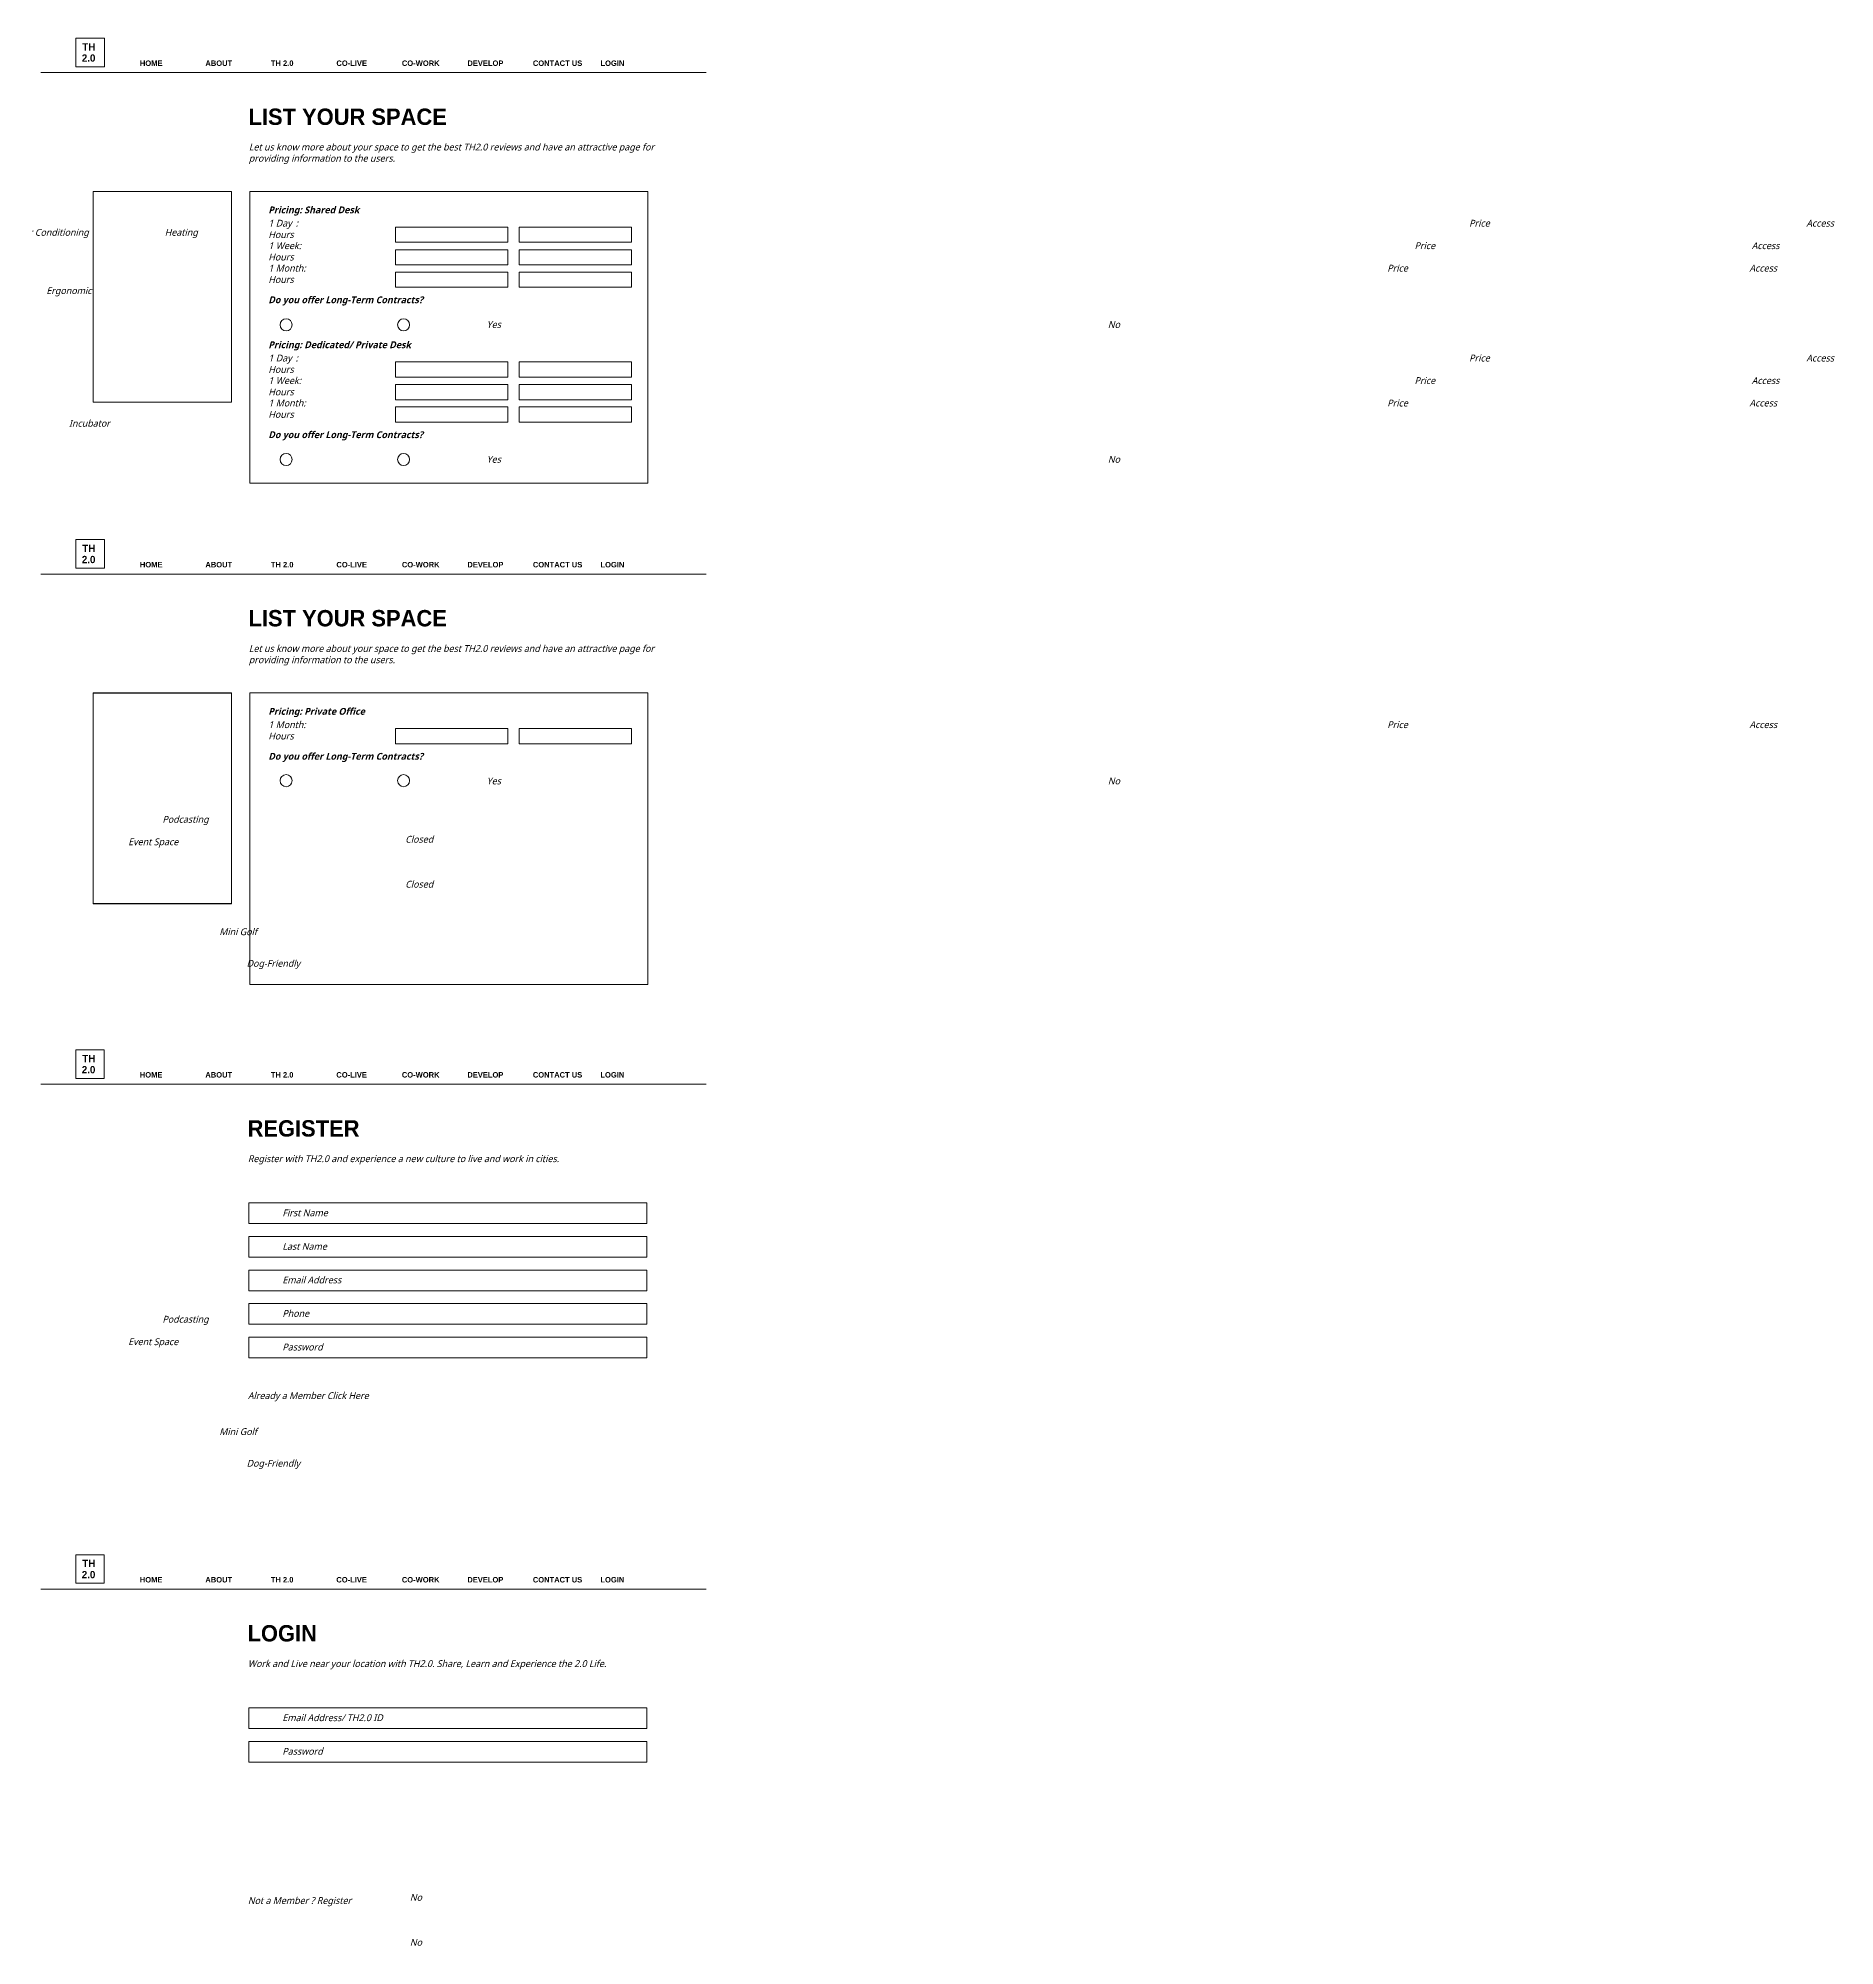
# Model space of a CAD drawing. Header units: inches. Extents: x -8 to 10100, y -1893 to 1161.
# Drawn here: x 7304 to 10100, y -1809 to 1161 of the extents above; entities that cross this region are included whole.
import ezdxf

# ---------------------------------------------------------------- set-up
doc = ezdxf.new("R2010")
doc.units = ezdxf.units.IN
doc.header["$MEASUREMENT"] = 0
doc.layers.add('Layer 1', color=7, linetype='Continuous')

# ---------------------------------------------------------------- blocks, each defined once
blk = doc.blocks.new('block 233')
at = {"layer": 'Layer 1', "color": 18, "lineweight": 9, "true_color": 0x010101}
blk.add_lwpolyline([(7604.8464, 593.8110849990699), (7389.457699999999, 593.8110849990699), (7389.457699999999, 921.7423767148284), (7604.8464, 921.7423767148284), (7604.8464, 593.8110849990699)], dxfattribs=at)
blk = doc.blocks.new('block 232')
at = {"layer": 'Layer 1'}
blk.add_blockref('block 233', (0, 0), dxfattribs=at)
blk = doc.blocks.new('block 236')
at = {"layer": 'Layer 1', "color": 18, "lineweight": 9, "true_color": 0x010101}
blk.add_lwpolyline([(8252.7727, 468.0102881770654), (7632.9007, 468.0102881770654), (7632.9007, 921.9141767104884), (8252.7727, 921.9141767104884), (8252.7727, 468.0102881770654)], dxfattribs=at)
blk = doc.blocks.new('block 235')
at = {"layer": 'Layer 1'}
blk.add_blockref('block 236', (0, 0), dxfattribs=at)
blk = doc.blocks.new('block 238')
at = {"layer": 'Layer 1', "color": 18, "lineweight": 9, "true_color": 0x010101}
blk.add_lwpolyline([(7604.6111, 593.9828849947298), (7389.222400000001, 593.9828849947298), (7389.222400000001, 921.9141767104884), (7604.6111, 921.9141767104884), (7604.6111, 593.9828849947298)], dxfattribs=at)
blk = doc.blocks.new('block 237')
at = {"layer": 'Layer 1'}
blk.add_blockref('block 238', (0, 0), dxfattribs=at)
blk = doc.blocks.new('block 234')
at = {"layer": 'Layer 1'}
for name in ['block 237', 'block 235']:
    blk.add_blockref(name, (0, 0), dxfattribs=at)
blk = doc.blocks.new('block 239')
at = {"layer": 'Layer 1', "color": 18, "lineweight": 9, "true_color": 0x010101}
blk.add_lwpolyline([(7406.6859, 1116.0225), (7362.1281, 1116.0225), (7362.1281, 1160.5802), (7406.6859, 1160.5802), (7406.6859, 1116.0225)], dxfattribs=at)
at = {"layer": 'Layer 1', "color": 253, "true_color": 0xb2b1b1, "char_height": 11.35456377410889, "attachment_point": 7}
for s, insert in [('\\fnevis|b1|i0|c0|p34;\\W1;2.0', (7371.639709472656, 1123.765197753906)), ('\\fnevis|b1|i0|c0|p34;\\W1;TH ', (7372.377990722656, 1141.260803222656))]:
    blk.add_mtext(s, dxfattribs=dict(at, insert=insert))
blk = doc.blocks.new('block 266')
at = {"layer": 'Layer 1', "color": 18, "lineweight": 9, "true_color": 0x010101}
blk.add_lwpolyline([(7406.6044, -458.5941999999995), (7362.046600000001, -458.5941999999995), (7362.046600000001, -414.0365000000002), (7406.6044, -414.0365000000002), (7406.6044, -458.5941999999995)], dxfattribs=at)
at = {"layer": 'Layer 1', "color": 253, "true_color": 0xb2b1b1, "char_height": 11.35456377410889, "attachment_point": 7}
for s, insert in [('\\fnevis|b1|i0|c0|p34;\\W1;2.0', (7371.558654785156, -450.8515014648438)), ('\\fnevis|b1|i0|c0|p34;\\W1;TH ', (7372.296936035156, -433.3558959960938))]:
    blk.add_mtext(s, dxfattribs=dict(at, insert=insert))
blk = doc.blocks.new('block 267')
at = {"layer": 'Layer 1', "color": 18, "lineweight": 9, "true_color": 0x010101}
blk.add_lwpolyline([(7406.6044, -1244.4931), (7362.046600000001, -1244.4931), (7362.046600000001, -1199.9354), (7406.6044, -1199.9354), (7406.6044, -1244.4931)], dxfattribs=at)
at = {"layer": 'Layer 1', "color": 253, "true_color": 0xb2b1b1, "char_height": 11.35456377410889, "attachment_point": 7}
for s, insert in [('\\fnevis|b1|i0|c0|p34;\\W1;TH ', (7372.296936035156, -1219.254760742188)), ('\\fnevis|b1|i0|c0|p34;\\W1;2.0', (7371.558654785156, -1236.750366210938))]:
    blk.add_mtext(s, dxfattribs=dict(at, insert=insert))
blk = doc.blocks.new('block 289')
at = {"layer": 'Layer 1', "color": 18, "lineweight": 9, "true_color": 0x010101}
for points in [[(8034.764999999999, 842.796778709162), (7859.937, 842.796778709162), (7859.937, 866.4528781115587), (8034.764999999999, 866.4528781115587), (8034.764999999999, 842.796778709162)], [(8227.2096, 842.796778709162), (8052.3815, 842.796778709162), (8052.3815, 866.4528781115587), (8227.2096, 866.4528781115587), (8227.2096, 842.796778709162)]]:
    blk.add_lwpolyline(points, dxfattribs=at)
blk = doc.blocks.new('block 290')
at = {"layer": 'Layer 1', "color": 18, "lineweight": 9, "true_color": 0x010101}
for points in [[(8034.764999999999, 807.5931795984798), (7859.937, 807.5931795984798), (7859.937, 831.2492790008764), (8034.764999999999, 831.2492790008764), (8034.764999999999, 807.5931795984798)], [(8227.2096, 807.5931795984798), (8052.3815, 807.5931795984798), (8052.3815, 831.2492790008764), (8227.2096, 831.2492790008764), (8227.2096, 807.5931795984798)]]:
    blk.add_lwpolyline(points, dxfattribs=at)
blk = doc.blocks.new('block 291')
at = {"layer": 'Layer 1', "color": 18, "lineweight": 9, "true_color": 0x010101}
for points in [[(8034.764999999999, 772.8421804763639), (7859.937, 772.8421804763639), (7859.937, 796.4982798787605), (8034.764999999999, 796.4982798787605), (8034.764999999999, 772.8421804763639)], [(8227.2096, 772.8421804763639), (8052.3815, 772.8421804763639), (8052.3815, 796.4982798787605), (8227.2096, 796.4982798787605), (8227.2096, 772.8421804763639)]]:
    blk.add_lwpolyline(points, dxfattribs=at)
blk = doc.blocks.new('block 292')
at = {"layer": 'Layer 1', "color": 18, "lineweight": 9, "true_color": 0x010101}
for points in [[(8034.764999999999, 632.9872840093958), (7859.937, 632.9872840093958), (7859.937, 656.6433834117934), (8034.764999999999, 656.6433834117934), (8034.764999999999, 632.9872840093958)], [(8227.2096, 632.9872840093958), (8052.3815, 632.9872840093958), (8052.3815, 656.6433834117934), (8227.2096, 656.6433834117934), (8227.2096, 632.9872840093958)]]:
    blk.add_lwpolyline(points, dxfattribs=at)
blk = doc.blocks.new('block 293')
at = {"layer": 'Layer 1', "color": 18, "lineweight": 9, "true_color": 0x010101}
for points in [[(8034.764999999999, 597.7836848987135), (7859.937, 597.7836848987135), (7859.937, 621.4397843011102), (8034.764999999999, 621.4397843011102), (8034.764999999999, 597.7836848987135)], [(8227.2096, 597.7836848987135), (8052.3815, 597.7836848987135), (8052.3815, 621.4397843011102), (8227.2096, 621.4397843011102), (8227.2096, 597.7836848987135)]]:
    blk.add_lwpolyline(points, dxfattribs=at)
blk = doc.blocks.new('block 294')
at = {"layer": 'Layer 1', "color": 18, "lineweight": 9, "true_color": 0x010101}
for points in [[(8034.764999999999, 563.0325857766002), (7859.937, 563.0325857766002), (7859.937, 586.6886851789968), (8034.764999999999, 586.6886851789968), (8034.764999999999, 563.0325857766002)], [(8227.2096, 563.0325857766002), (8052.3815, 563.0325857766002), (8052.3815, 586.6886851789968), (8227.2096, 586.6886851789968), (8227.2096, 563.0325857766002)]]:
    blk.add_lwpolyline(points, dxfattribs=at)
blk = doc.blocks.new('block 295')
at = {"layer": 'Layer 1', "color": 8, "lineweight": 9, "true_color": 0x808284}
for points in [[(7698.949100000002, 714.3897819529957), (7698.949100000002, 709.2233820835099), (7694.760900000001, 705.0351821893128), (7689.594499999999, 705.0351821893128), (7684.428100000001, 705.0351821893128), (7680.2399, 709.2233820835099), (7680.2399, 714.3897819529957), (7680.2399, 719.5561818224824), (7684.428100000001, 723.7443817166786), (7689.594499999999, 723.7443817166786), (7694.760900000001, 723.7443817166786), (7698.949100000002, 719.5561818224824), (7698.949100000002, 714.3897819529957)], [(7881.817500000001, 714.3897819529957), (7881.817500000001, 709.2233820835099), (7877.629300000001, 705.0351821893128), (7872.4629, 705.0351821893128), (7867.2965, 705.0351821893128), (7863.1083, 709.2233820835099), (7863.1083, 714.3897819529957), (7863.1083, 719.5561818224824), (7867.2965, 723.7443817166786), (7872.4629, 723.7443817166786), (7877.629300000001, 723.7443817166786), (7881.817500000001, 719.5561818224824), (7881.817500000001, 714.3897819529957)]]:
    blk.add_open_spline(points, degree=3, knots=[0, 0, 0, 0, 1, 1, 1, 2, 2, 2, 3, 3, 3, 4, 4, 4, 4], dxfattribs=at)
blk = doc.blocks.new('block 297')
at = {"layer": 'Layer 1', "color": 18, "lineweight": 9, "true_color": 0x010101}
blk.add_lwpolyline([(7604.8464, -186.7257), (7389.457699999999, -186.7257), (7389.457699999999, 141.2055964328474), (7604.8464, 141.2055964328474), (7604.8464, -186.7257)], dxfattribs=at)
blk = doc.blocks.new('block 296')
at = {"layer": 'Layer 1'}
blk.add_blockref('block 297', (0, 0), dxfattribs=at)
blk = doc.blocks.new('block 300')
at = {"layer": 'Layer 1', "color": 18, "lineweight": 9, "true_color": 0x010101}
blk.add_lwpolyline([(8252.7727, -312.5264999999999), (7632.9007, -312.5264999999999), (7632.9007, 141.3773964285056), (8252.7727, 141.3773964285056), (8252.7727, -312.5264999999999)], dxfattribs=at)
blk = doc.blocks.new('block 299')
at = {"layer": 'Layer 1'}
blk.add_blockref('block 300', (0, 0), dxfattribs=at)
blk = doc.blocks.new('block 302')
at = {"layer": 'Layer 1', "color": 18, "lineweight": 9, "true_color": 0x010101}
blk.add_lwpolyline([(7604.6111, -186.5538999999999), (7389.222400000001, -186.5538999999999), (7389.222400000001, 141.3773964285056), (7604.6111, 141.3773964285056), (7604.6111, -186.5538999999999)], dxfattribs=at)
blk = doc.blocks.new('block 301')
at = {"layer": 'Layer 1'}
blk.add_blockref('block 302', (0, 0), dxfattribs=at)
blk = doc.blocks.new('block 298')
at = {"layer": 'Layer 1'}
for name in ['block 301', 'block 299']:
    blk.add_blockref(name, (0, 0), dxfattribs=at)
blk = doc.blocks.new('block 303')
at = {"layer": 'Layer 1', "color": 18, "lineweight": 9, "true_color": 0x010101}
blk.add_lwpolyline([(7406.6859, 335.4856915249184), (7362.1281, 335.4856915249184), (7362.1281, 380.0433903992962), (7406.6859, 380.0433903992962), (7406.6859, 335.4856915249184)], dxfattribs=at)
at = {"layer": 'Layer 1', "color": 253, "true_color": 0xb2b1b1, "char_height": 11.35456377410889, "attachment_point": 7}
for s, insert in [('\\fnevis|b1|i0|c0|p34;\\W1;TH ', (7372.377990722656, 360.7240142822266)), ('\\fnevis|b1|i0|c0|p34;\\W1;2.0', (7371.639709472656, 343.2284088134766))]:
    blk.add_mtext(s, dxfattribs=dict(at, insert=insert))
blk = doc.blocks.new('block 305')
at = {"layer": 'Layer 1', "color": 18, "lineweight": 9, "true_color": 0x010101}
for points in [[(8034.764999999999, 62.26000000000022), (7859.937, 62.26000000000022), (7859.937, 85.91610000000037), (8034.764999999999, 85.91610000000037), (8034.764999999999, 62.26000000000022)], [(8227.2096, 62.26000000000022), (8052.3815, 62.26000000000022), (8052.3815, 85.91610000000037), (8227.2096, 85.91610000000037), (8227.2096, 62.26000000000022)]]:
    blk.add_lwpolyline(points, dxfattribs=at)
blk = doc.blocks.new('block 306')
at = {"layer": 'Layer 1', "color": 8, "lineweight": 9, "true_color": 0x808284}
for points in [[(7698.949100000002, 4.853060000000369), (7698.949100000002, -0.3133429999998043), (7694.760900000001, -4.501540000000205), (7689.594499999999, -4.501540000000205), (7684.428100000001, -4.501540000000205), (7680.2399, -0.3133429999998043), (7680.2399, 4.853060000000369), (7680.2399, 10.01950000000033), (7684.428100000001, 14.20769999999993), (7689.594499999999, 14.20769999999993), (7694.760900000001, 14.20769999999993), (7698.949100000002, 10.01950000000033), (7698.949100000002, 4.853060000000369)], [(7881.817500000001, 4.853060000000369), (7881.817500000001, -0.3133429999998043), (7877.629300000001, -4.501540000000205), (7872.4629, -4.501540000000205), (7867.2965, -4.501540000000205), (7863.1083, -0.3133429999998043), (7863.1083, 4.853060000000369), (7863.1083, 10.01950000000033), (7867.2965, 14.20769999999993), (7872.4629, 14.20769999999993), (7877.629300000001, 14.20769999999993), (7881.817500000001, 10.01950000000033), (7881.817500000001, 4.853060000000369)]]:
    blk.add_open_spline(points, degree=3, knots=[0, 0, 0, 0, 1, 1, 1, 2, 2, 2, 3, 3, 3, 4, 4, 4, 4], dxfattribs=at)
blk = doc.blocks.new('block 307')
at = {"layer": 'Layer 1', "color": 8, "lineweight": 9, "true_color": 0x808284}
for points in [[(7698.949100000002, 504.7160872497989), (7698.949100000002, 499.5496873803131), (7694.760900000001, 495.3614874861159), (7689.594499999999, 495.3614874861159), (7684.428100000001, 495.3614874861159), (7680.2399, 499.5496873803131), (7680.2399, 504.7160872497989), (7680.2399, 509.8824871192846), (7684.428100000001, 514.0706870134818), (7689.594499999999, 514.0706870134818), (7694.760900000001, 514.0706870134818), (7698.949100000002, 509.8824871192846), (7698.949100000002, 504.7160872497989)], [(7881.817500000001, 504.7160872497989), (7881.817500000001, 499.5496873803131), (7877.629300000001, 495.3614874861159), (7872.4629, 495.3614874861159), (7867.2965, 495.3614874861159), (7863.1083, 499.5496873803131), (7863.1083, 504.7160872497989), (7863.1083, 509.8824871192846), (7867.2965, 514.0706870134818), (7872.4629, 514.0706870134818), (7877.629300000001, 514.0706870134818), (7881.817500000001, 509.8824871192846), (7881.817500000001, 504.7160872497989)]]:
    blk.add_open_spline(points, degree=3, knots=[0, 0, 0, 0, 1, 1, 1, 2, 2, 2, 3, 3, 3, 4, 4, 4, 4], dxfattribs=at)

msp = doc.modelspace()

# ---------------------------------------------------------------- linework, layer by layer
at = {"layer": 'Layer 1', "color": 18, "lineweight": 5, "true_color": 0x010101}
for points in [[(7307.6859, 1106.936400000001), (8343.6859, 1106.936400000001)], [(7307.6859, 326.3995917544526), (8343.6859, 326.3995917544526)], [(7307.6044, -467.6803), (8343.6044, -467.6803)], [(7307.6044, -1253.5792), (8343.6044, -1253.5792)]]:
    msp.add_lwpolyline(points, dxfattribs=at)
at = {"layer": 'Layer 1', "color": 18, "lineweight": 9, "true_color": 0x010101}
for points in [[(8251.3399, -684.6784000000007), (7631.4444, -684.6784000000007), (7631.4444, -652.4773000000005), (8251.3399, -652.4773000000005), (8251.3399, -684.6784000000007)], [(8251.3399, -736.9089999999997), (7631.4444, -736.9089999999997), (7631.4444, -704.7078999999994), (8251.3399, -704.7078999999994), (8251.3399, -736.9089999999997)], [(8251.3399, -789.1623), (7631.4444, -789.1623), (7631.4444, -756.9611999999997), (8251.3399, -756.9611999999997), (8251.3399, -789.1623)], [(8251.3399, -841.3071), (7631.4444, -841.3071), (7631.4444, -809.1059999999998), (8251.3399, -809.1059999999998), (8251.3399, -841.3071)], [(8251.3399, -893.4518000000007), (7631.4444, -893.4518000000007), (7631.4444, -861.2507000000005), (8251.3399, -861.2507000000005), (8251.3399, -893.4518000000007)], [(8251.3399, -1470.577300000001), (7631.4444, -1470.577300000001), (7631.4444, -1438.376200000001), (8251.3399, -1438.376200000001), (8251.3399, -1470.577300000001)], [(8251.3399, -1522.8079), (7631.4444, -1522.8079), (7631.4444, -1490.6068), (8251.3399, -1490.6068), (8251.3399, -1522.8079)]]:
    msp.add_lwpolyline(points, dxfattribs=at)

# ---------------------------------------------------------------- block references
at = {"layer": 'Layer 1'}
for name in ['block 239', 'block 234', 'block 232', 'block 289', 'block 290', 'block 291', 'block 295', 'block 292', 'block 293', 'block 294', 'block 307', 'block 303', 'block 298', 'block 296', 'block 305', 'block 306', 'block 266', 'block 267']:
    msp.add_blockref(name, (0, 0), dxfattribs=at)

# ---------------------------------------------------------------- texts
at = {"layer": 'Layer 1', "color": 252, "true_color": 0x989898, "attachment_point": 7}
for s, insert, char_height in [('\\fnevis|b1|i0|c0|p34;\\W1;HOME^I^IABOUT^I^ITH 2.0^I^ICO-LIVE^I^ICO-WORK^I^IDEVELOP^I^ICONTACT US^I^ILOGIN ', (7462.02099609375, 1117.2294921875), 8.495999999999999), ('\\fnevis|b1|i0|c0|p34;\\W1;LIST YOUR SPACE', (7631.134765625, 1025.146118164062), 25.488), ('\\fnevis|b1|i0|c0|p34;\\W1;HOME^I^IABOUT^I^ITH 2.0^I^ICO-LIVE^I^ICO-WORK^I^IDEVELOP^I^ICONTACT US^I^ILOGIN ', (7462.02099609375, 336.6927185058594), 8.495999999999999), ('\\fnevis|b1|i0|c0|p34;\\W1;LIST YOUR SPACE', (7631.134765625, 244.6093444824219), 25.488), ('\\fnevis|b1|i0|c0|p34;\\W1;HOME^I^IABOUT^I^ITH 2.0^I^ICO-LIVE^I^ICO-WORK^I^IDEVELOP^I^ICONTACT US^I^ILOGIN ', (7461.93994140625, -457.38720703125), 8.495999999999999), ('\\fnevis|b1|i0|c0|p34;\\W1;REGISTER', (7629.6181640625, -549.4700622558594), 25.488), ('\\fnevis|b1|i0|c0|p34;\\W1;HOME^I^IABOUT^I^ITH 2.0^I^ICO-LIVE^I^ICO-WORK^I^IDEVELOP^I^ICONTACT US^I^ILOGIN ', (7461.93994140625, -1243.2861328125), 8.495999999999999), ('\\fnevis|b1|i0|c0|p34;\\W1;LOGIN', (7629.6181640625, -1335.368896484375), 25.488)]:
    msp.add_mtext(s, dxfattribs=dict(at, insert=insert, char_height=char_height))
at = {"layer": 'Layer 1', "color": 8, "true_color": 0x808284, "char_height": 10.62, "attachment_point": 7}
for s, insert in [('\\fRoboto Light|b0|i1|c0|p34;\\W1;Let us know more about your space to get the best TH2.0 reviews and have an attractive page for ', (7631.59765625, 982.1759643554688)), ('\\fRoboto Light|b0|i1|c0|p34;\\W1;providing information to the users.', (7631.59765625, 964.6803588867188)), ('\\fRoboto Light|b0|i1|c0|p34;\\W1;Let us know more about your space to get the best TH2.0 reviews and have an attractive page for ', (7631.59765625, 201.6391754150391)), ('\\fRoboto Light|b0|i1|c0|p34;\\W1;providing information to the users.', (7631.59765625, 184.1435699462891)), ('\\fRoboto Light|b0|i1|c0|p34;\\W1;Register with TH2.0 and experience a new culture to live and work in cities.', (7630.0810546875, -592.4407958984375)), ('\\fRoboto Light|b0|i1|c0|p34;\\W1;Already a Member \\fRoboto Black|b0|i1|c0|p34;Click Here', (7630.0810546875, -961.2364501953125)), ('\\fRoboto Light|b0|i1|c0|p34;\\W1;Work and Live near your location with TH2.0. Share, Learn and Experience the 2.0 Life. ', (7630.0810546875, -1378.339721679688)), ('\\fRoboto Light|b0|i1|c0|p34;\\W1;Not a Member ? \\fRoboto Black|b0|i1|c0|p34;Register', (7630.0810546875, -1747.13525390625))]:
    msp.add_mtext(s, dxfattribs=dict(at, insert=insert))
at = {"layer": 'Layer 1', "color": 250, "true_color": 0x231f20, "char_height": 10.62, "attachment_point": 7}
for s, insert in [('\\fRoboto|b1|i1|c0|p34;\\W1;Pricing: Shared Desk', (7661.94775390625, 884.3747253417969)), ('\\fRoboto Light|b0|i1|c0|p34;\\W1;^I^I^I^I^I^I^I^I^IWifi^I^I^I^I^I^I^I^I^I^I^I^I^I^I^I^I^I^I^I^I^I^I^I^I^I^I^I^I^I^I^IAir Conditioning^I^I^I^I^I^I^I^I^I^I^I^I^I^I^I^I^IHeating', (5577.604248046875, 849.3840026855469)), ('\\fRoboto Light|b0|i1|c0|p34;\\W1;1 Day^I:^I^I^I^I^I^I^I^I^I^I^I^I^I^I^I^I^I^I^I^I^I^I^I^I^I^I^I^I^I^I^I^I^I^I^I^I^I^I^I^I^I^I^IPrice^I^I^I^I^I^I^I^I^I^I^I^I^I^I^I^I^I^I^I^I^I^I^I^I^I^I^IAccess Hours', (7661.94775390625, 849.3840026855469)), ('\\fRoboto Light|b0|i1|c0|p34;\\W1;1 Week:^I^I^I^I^I^I^I^I^I^I^I^I^I^I^I^I^I^I^I^I^I^I^I^I^I^I^I^I^I^I^I^I^I^I^I^I^I^I^I^I^IPrice^I^I^I^I^I^I^I^I^I^I^I^I^I^I^I^I^I^I^I^I^I^I^I^I^I^I^IAccess Hours', (7661.94775390625, 814.3927917480469)), ('\\fRoboto Light|b0|i1|c0|p34;\\W1;1 Month:^I^I^I^I^I^I^I^I^I^I^I^I^I^I^I^I^I^I^I^I^I^I^I^I^I^I^I^I^I^I^I^I^I^I^I^I^I^I^I^IPrice^I^I^I^I^I^I^I^I^I^I^I^I^I^I^I^I^I^I^I^I^I^I^I^I^I^I^IAccess Hours', (7661.94775390625, 779.4020690917969)), ('\\fRoboto Light|b0|i1|c0|p34;\\W1;^I^I^I^I^I^I^I^I^IStanding Desks^I^I^I^I^I^I^I^I^I^I^I^I^I^I^I^IBean Bags^I^I^I^I^I^I^I^I^I^I^I^I^I^I^I^I^I^I^I^I^I^I^IErgonomic Chairs', (5577.604248046875, 744.4108581542969)), ('\\fRoboto|b1|i1|c0|p34;\\W1;Do you offer Long-Term Contracts? ', (7661.94775390625, 744.4108581542969)), ('\\fRoboto Light|b0|i1|c0|p34;\\W1;^I^I^I^I^I^I^I^IYes^I^I^I^I^I^I^I^I^I^I^I^I^I^I^I^I^I^I^I^I^I^I^I^I^I^I^I^I^I^I^INo^I^I', (7661.94775390625, 709.4201354980469)), ('\\fRoboto|b1|i1|c0|p34;\\W1;Pricing: Dedicated/ Private Desk', (7661.94775390625, 674.4289245605469)), ('\\fRoboto Light|b0|i1|c0|p34;\\W1;1 Day^I:^I^I^I^I^I^I^I^I^I^I^I^I^I^I^I^I^I^I^I^I^I^I^I^I^I^I^I^I^I^I^I^I^I^I^I^I^I^I^I^I^I^I^IPrice^I^I^I^I^I^I^I^I^I^I^I^I^I^I^I^I^I^I^I^I^I^I^I^I^I^I^IAccess Hours', (7661.94775390625, 639.4382019042969)), ('\\fRoboto Light|b0|i1|c0|p34;\\W1;1 Week:^I^I^I^I^I^I^I^I^I^I^I^I^I^I^I^I^I^I^I^I^I^I^I^I^I^I^I^I^I^I^I^I^I^I^I^I^I^I^I^I^IPrice^I^I^I^I^I^I^I^I^I^I^I^I^I^I^I^I^I^I^I^I^I^I^I^I^I^I^IAccess Hours', (7661.94775390625, 604.4469909667969)), ('\\fRoboto Light|b0|i1|c0|p34;\\W1;1 Month:^I^I^I^I^I^I^I^I^I^I^I^I^I^I^I^I^I^I^I^I^I^I^I^I^I^I^I^I^I^I^I^I^I^I^I^I^I^I^I^IPrice^I^I^I^I^I^I^I^I^I^I^I^I^I^I^I^I^I^I^I^I^I^I^I^I^I^I^IAccess Hours', (7661.94775390625, 569.4562683105469)), ('\\fRoboto Light|b0|i1|c0|p34;\\W1;^I^I^I^I^I^I^I^I^IFacbook Group^I^I^I^I^I^I^I^I^I^I^I^I^I^I^I^IToastmaster^I^I^I^I^I^I^I^I^I^I^I^I^I^I^I^I^I^I^I^I^I^IIncubator Programs', (5577.604248046875, 534.4650573730469)), ('\\fRoboto|b1|i1|c0|p34;\\W1;Do you offer Long-Term Contracts? ', (7661.94775390625, 534.4650573730469)), ('\\fRoboto Light|b0|i1|c0|p34;\\W1;^I^I^I^I^I^I^I^IYes^I^I^I^I^I^I^I^I^I^I^I^I^I^I^I^I^I^I^I^I^I^I^I^I^I^I^I^I^I^I^INo^I^I', (7661.94775390625, 499.4743347167969)), ('\\fRoboto|b1|i1|c0|p34;\\W1;Pricing: Private Office', (7661.94775390625, 103.8379516601562)), ('\\fRoboto Light|b0|i1|c0|p34;\\W1;1 Month:^I^I^I^I^I^I^I^I^I^I^I^I^I^I^I^I^I^I^I^I^I^I^I^I^I^I^I^I^I^I^I^I^I^I^I^I^I^I^I^IPrice^I^I^I^I^I^I^I^I^I^I^I^I^I^I^I^I^I^I^I^I^I^I^I^I^I^I^IAccess Hours', (7661.94775390625, 68.84722900390625)), ('\\fRoboto|b1|i1|c0|p34;\\W1;Do you offer Long-Term Contracts? ', (7661.94775390625, 33.85601806640625)), ('\\fRoboto Light|b0|i1|c0|p34;\\W1;^I^I^I^I^I^I^I^IYes^I^I^I^I^I^I^I^I^I^I^I^I^I^I^I^I^I^I^I^I^I^I^I^I^I^I^I^I^I^I^INo^I^I', (7661.94775390625, -1.13470458984375)), ('\\fRoboto Light|b0|i1|c0|p34;\\W1;^I^I^I^I^I^I^I^I^IKitchen ^I^I^I^I^I^I^I^I^I^I^I^I^I^I^I^I^I^I^I^I^I^I^I^I^ISkype Room^I^I^I^I^I^I^I^I^I^I^I^I^I^I^I^I^I^I^I^I^I^IPodcasting Room', (5577.604248046875, -78.51040649414062)), ('\\fRoboto Light|b0|i1|c0|p34;\\W1;^I^I^I^I^I^I^I^I^IPrinter^I^I^I^I^I^I^I^I^I^I^I^I^I^I^I^I^I^I^I^I^I^I^I^I^I^IPersonal Lockers^I^I^I^I^I^I^I^I^I^I^I^I^I^I^I^IEvent Space for Rent', (5577.604248046875, -113.5016174316406)), ('\\fRoboto Light|b0|i1|c0|p34;\\W1;^I^I^I^I^I^I^I^IOpen ^I^I^I^I^I^I^I^I^I^I^I^I^I^I^I^I^I^I^I^I^I^I^I^I^I^I^I^IClosed', (6617.946044921875, -95.25506591796875)), ('\\fRoboto Light|b0|i1|c0|p34;\\W1;^I^I^I^I^I^I^I^IOpen ^I^I^I^I^I^I^I^I^I^I^I^I^I^I^I^I^I^I^I^I^I^I^I^I^I^I^I^IClosed', (6617.946044921875, -165.2369995117188)), ('\\fRoboto Light|b0|i1|c0|p34;\\W1;^I^I^I^I^I^I^I^I^IPool Table^I^I^I^I^I^I^I^I^I^I^I^I^I^I^I^I^I^I^I^I^I^I^I^I^I^IFoosball^I^I^I^I^I^I^I^I^I^I^I^I^I^I^I^I^I^I^I^I^I^I^I^IMini Golf Course', (5577.604248046875, -253.4654846191406)), ('\\fRoboto Light|b0|i1|c0|p34;\\W1;^I^I^I^I^I^I^I^I^ITrampoline^I^I^I^I^I^I^I^I^I^I^I^I^I^I^I^I^I^I^I^I^I^I^I^I^ILibrary^I^I^I^I^I^I^I^I^I^I^I^I^I^I^I^I^I^I^I^I^I^I^I^I^I^IDog-Friendly', (5577.604248046875, -288.4562072753906)), ('\\fRoboto Light|b0|i1|c0|p34;\\W1;^I^I^I^I^I^I^I^I^IKitchen ^I^I^I^I^I^I^I^I^I^I^I^I^I^I^I^I^I^I^I^I^I^I^I^I^ISkype Room^I^I^I^I^I^I^I^I^I^I^I^I^I^I^I^I^I^I^I^I^I^IPodcasting Room', (5577.604248046875, -856.6083984375)), ('\\fRoboto Light|b0|i1|c0|p34;\\W1;^I^I^I^I^I^I^I^I^IPrinter^I^I^I^I^I^I^I^I^I^I^I^I^I^I^I^I^I^I^I^I^I^I^I^I^I^IPersonal Lockers^I^I^I^I^I^I^I^I^I^I^I^I^I^I^I^IEvent Space for Rent', (5577.604248046875, -891.599609375)), ('\\fRoboto Light|b0|i1|c0|p34;\\W1;^I^I^I^I^I^I^I^I^IPool Table^I^I^I^I^I^I^I^I^I^I^I^I^I^I^I^I^I^I^I^I^I^I^I^I^I^IFoosball^I^I^I^I^I^I^I^I^I^I^I^I^I^I^I^I^I^I^I^I^I^I^I^IMini Golf Course', (5577.604248046875, -1031.5634765625)), ('\\fRoboto Light|b0|i1|c0|p34;\\W1;^I^I^I^I^I^I^I^I^ITrampoline^I^I^I^I^I^I^I^I^I^I^I^I^I^I^I^I^I^I^I^I^I^I^I^I^ILibrary^I^I^I^I^I^I^I^I^I^I^I^I^I^I^I^I^I^I^I^I^I^I^I^I^I^IDog-Friendly', (5577.604248046875, -1066.55419921875)), ('\\fRoboto Light|b0|i1|c0|p34;\\W1;^I^I^I^I^I^I^I^IYes ^I^I^I^I^I^I^I^I^I^I^I^I^I^I^I^I^I^I^I^I^I^I^I^I^I^I^I^I^I^INo', (6617.946044921875, -1738.784423828125)), ('\\fRoboto Light|b0|i1|c0|p34;\\W1;^I^I^I^I^I^I^I^IYes ^I^I^I^I^I^I^I^I^I^I^I^I^I^I^I^I^I^I^I^I^I^I^I^I^I^I^I^I^I^INo', (6617.946044921875, -1808.766357421875))]:
    msp.add_mtext(s, dxfattribs=dict(at, insert=insert))
at = {"layer": 'Layer 1', "color": 8, "true_color": 0x808080, "char_height": 10.62, "attachment_point": 7}
for s, insert in [('\\fRoboto Light|b0|i1|c0|p34;\\W1;First Name', (7683.7861328125, -673.3094329833984)), ('\\fRoboto Light|b0|i1|c0|p34;\\W1;Last Name', (7683.7861328125, -725.5400238037109)), ('\\fRoboto Light|b0|i1|c0|p34;\\W1;Email Address', (7683.7861328125, -777.7933502197266)), ('\\fRoboto Light|b0|i1|c0|p34;\\W1;Phone', (7683.7861328125, -829.9380798339844)), ('\\fRoboto Light|b0|i1|c0|p34;\\W1;Password', (7683.78564453125, -882.2168035507202)), ('\\fRoboto Light|b0|i1|c0|p34;\\W1;Email Address/ TH2.0 ID', (7683.7861328125, -1459.208312988281)), ('\\fRoboto Light|b0|i1|c0|p34;\\W1;Password', (7683.7861328125, -1511.438903808594))]:
    msp.add_mtext(s, dxfattribs=dict(at, insert=insert))

doc.saveas('drawing.dxf')
